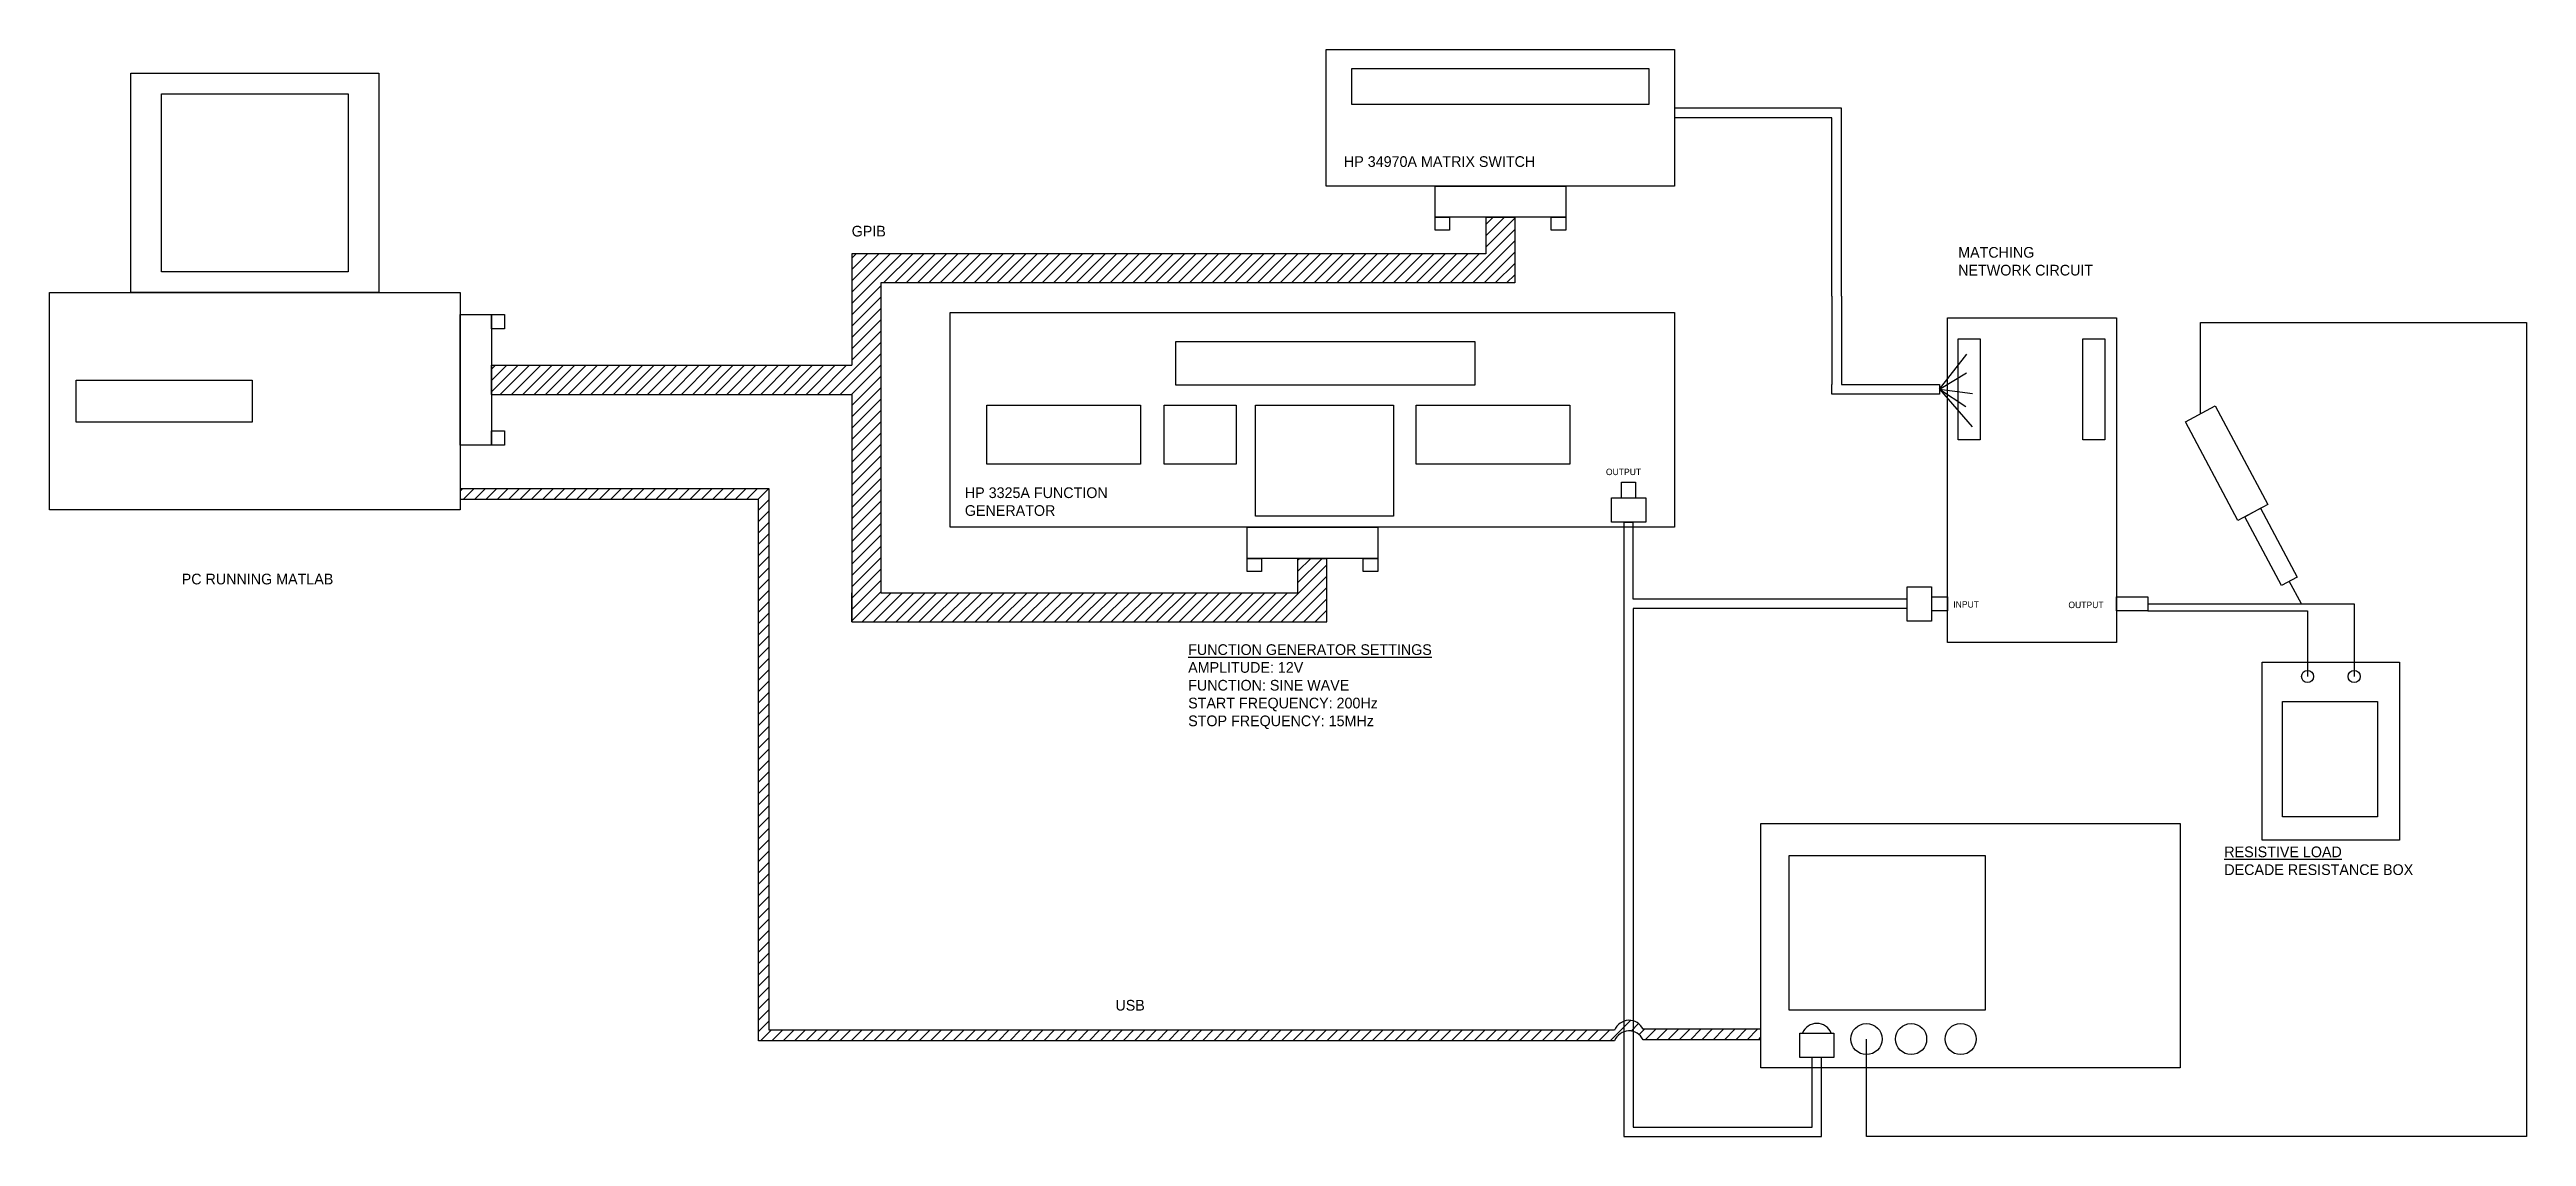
# Model space of a CAD drawing. Header units: inches. Extents: x 10 to 590, y 15 to 269.
import ezdxf

# ---------------------------------------------------------------- set-up
doc = ezdxf.new("R2010")
doc.units = ezdxf.units.IN
doc.header["$MEASUREMENT"] = 0
doc.styles.get("Standard").update_dxf_attribs({"font": 'arial.ttf'})
pattern_1 = [(45, (331.7368, 78.691), (-1.325825, 1.325825), [])]

msp = doc.modelspace()

# ---------------------------------------------------------------- hatches: boundary and pattern name
h = msp.add_hatch()
h.set_pattern_fill('ANSI31', color=256, scale=15)
h.set_pattern_definition(pattern_1)
h.paths.add_polyline_path([(204.46, 214.58), (346.08, 214.58), (352.89, 214.58), (352.89, 229.97), (346.08, 229.97), (346.08, 221.39), (197.65, 221.39), (197.65, 195.32), (113.34, 195.32), (113.34, 188.51), (197.65, 188.51), (197.65, 142.1), (197.65, 135.29), (308.89, 135.29), (308.89, 150.15), (302.08, 150.15), (302.08, 142.1), (204.46, 142.1)])
h = msp.add_hatch()
h.set_pattern_fill('ANSI31', color=256, scale=15)
h.set_pattern_definition(pattern_1)
h.paths.add_polyline_path([(378.39, 39.38), (378.39, 41.85, 0.217587), (376.23, 39.76), (178.31, 39.76), (178.31, 161.47), (178.31, 163.94), (178.31, 166.41), (106.03, 166.41), (106.03, 163.94), (175.84, 163.94), (175.84, 161.47), (175.84, 37.29), (178.31, 37.29), (376.23, 37.29, -0.217587)])
h.paths.add_polyline_path([(380.6, 41.92, 0.156384), (378.39, 41.85), (378.39, 39.38, -0.156384), (380.6, 39.45)])
h.paths.add_polyline_path([(410.48, 39.98), (382.88, 39.98, 0.215894), (380.6, 41.92), (380.6, 39.45, -0.215894), (382.88, 37.51), (410.48, 37.51)])

# ---------------------------------------------------------------- linework, layer by layer
for p, q in [((427.08, 255.45), (390.26, 255.45)), ((429.29, 255.45), (427.08, 255.45)), ((429.29, 253.24), (429.29, 255.45)), ((427.08, 253.24), (390.26, 253.24)), ((427.08, 211.52), (427.08, 253.24)), ((429.29, 211.52), (429.29, 253.24)), ((346.08, 229.97), (346.08, 221.39)), ((352.89, 229.97), (352.89, 214.58)), ((346.08, 221.39), (197.65, 221.39)), ((197.65, 221.39), (197.65, 195.32)), ((346.08, 214.58), (204.46, 214.58)), ((204.46, 214.58), (204.46, 142.1)), ((352.89, 214.58), (346.08, 214.58)), ((427.08, 211.52), (427.08, 190.81)), ((429.29, 211.52), (429.29, 190.81)), ((513.32, 183.98), (513.32, 205.34)), ((513.32, 205.34), (589.65, 205.34)), ((589.65, 205.34), (589.65, 14.89)), ((452.23, 189.7), (458.69, 197.95)), ((113.34, 195.32), (197.65, 195.32)), ((452.23, 189.7), (458.61, 193.56)), ((113.34, 188.51), (197.65, 188.51)), ((197.65, 188.51), (197.65, 142.1)), ((452.23, 189.7), (459.97, 188.69)), ((452.23, 189.7), (458.44, 185.69)), ((452.23, 189.7), (459.94, 180.94)), ((178.31, 166.41), (106.03, 166.41)), ((175.84, 163.94), (106.03, 163.94)), ((175.84, 161.47), (175.84, 163.94)), ((178.31, 163.94), (178.31, 166.41)), ((178.31, 161.47), (178.31, 163.94)), ((377.86, 164.34), (381.14, 164.34)), ((175.84, 37.29), (175.84, 161.47)), ((178.31, 39.76), (178.31, 161.47)), ((378.39, 158.61), (380.6, 158.61)), ((378.39, 158.61), (378.39, 138.38)), ((380.6, 140.59), (380.6, 158.61)), ((302.08, 142.1), (302.08, 150.15)), ((308.89, 135.29), (308.89, 150.15)), ((204.46, 142.1), (302.08, 142.1)), ((444.68, 140.59), (380.6, 140.59)), ((444.68, 138.38), (444.68, 140.59)), ((501.05, 139.49), (549.32, 139.49)), ((536.96, 139.49), (534.14, 144.78)), ((549.32, 139.49), (549.32, 122.52)), ((197.65, 135.29), (308.89, 135.29)), ((378.39, 138.38), (378.39, 14.89)), ((444.68, 138.38), (380.6, 138.38)), ((380.6, 138.38), (380.6, 17.08)), ((501.05, 137.85), (538.42, 137.85)), ((538.42, 137.85), (538.42, 122.52)), ((178.31, 37.29), (175.84, 37.29)), ((376.23, 39.76), (178.31, 39.76)), ((376.23, 37.29), (178.31, 37.29)), ((410.48, 39.98), (382.88, 39.98)), ((410.48, 37.51), (382.88, 37.51)), ((410.48, 37.51), (410.48, 39.98)), ((435.17, 14.89), (435.17, 37.69)), ((422.47, 17.08), (422.47, 33.34)), ((424.68, 14.89), (424.68, 33.34)), ((378.39, 14.89), (424.68, 14.89)), ((380.6, 17.08), (422.47, 17.08)), ((589.65, 14.89), (435.17, 14.89))]:
    msp.add_line(p, q)
for points in [[(308.7, 269.2), (390.26, 269.2), (390.26, 237.27), (308.7, 237.27)], [(28.94, 263.67), (86.99, 263.67), (86.99, 212.37), (28.94, 212.37)], [(314.73, 264.75), (384.24, 264.75), (384.24, 256.33), (314.73, 256.33)], [(36.13, 258.87), (79.8, 258.87), (79.8, 217.16), (36.13, 217.16)], [(334.19, 237.27), (364.78, 237.27), (364.78, 229.97), (334.19, 229.97)], [(334.19, 229.97), (337.57, 229.97), (337.57, 226.91), (334.19, 226.91)], [(346.08, 229.97), (352.89, 229.97), (352.89, 229.97), (346.08, 229.97)], [(361.4, 229.97), (364.78, 229.97), (364.78, 226.91), (361.4, 226.91)], [(9.9, 212.37), (106.03, 212.37), (106.03, 161.47), (9.9, 161.47)], [(106.03, 176.62), (106.03, 207.21), (113.34, 207.21), (113.34, 176.62)], [(113.34, 203.83), (113.34, 207.21), (116.39, 207.21), (116.39, 203.83)], [(220.7, 207.65), (390.26, 207.65), (390.26, 157.45), (220.7, 157.45)], [(454.1, 206.46), (493.67, 206.46), (493.67, 130.5), (454.1, 130.5)], [(273.5, 200.91), (343.51, 200.91), (343.51, 190.69), (273.5, 190.69)], [(456.61, 201.53), (461.76, 201.53), (461.76, 177.88), (456.61, 177.88)], [(485.85, 201.53), (490.99, 201.53), (490.99, 177.88), (485.85, 177.88)], [(16.12, 191.81), (57.35, 191.81), (57.35, 182.02), (16.12, 182.02)], [(113.34, 188.51), (113.34, 195.32), (113.34, 195.32), (113.34, 188.51)], [(229.26, 185.98), (265.24, 185.98), (265.24, 172.22), (229.26, 172.22)], [(270.75, 185.98), (287.66, 185.98), (287.66, 172.22), (270.75, 172.22)], [(292.18, 185.98), (324.43, 185.98), (324.43, 160.04), (292.18, 160.04)], [(329.79, 185.98), (365.77, 185.98), (365.77, 172.22), (329.79, 172.22)], [(509.81, 182.12), (516.82, 185.85), (529.09, 162.75), (522.08, 159.02)], [(113.34, 176.62), (113.34, 179.99), (116.39, 179.99), (116.39, 176.62)], [(375.5, 164.34), (383.5, 164.34), (383.5, 158.61), (375.5, 158.61)], [(290.19, 157.45), (320.78, 157.45), (320.78, 150.15), (290.19, 150.15)], [(523.74, 159.9), (527.43, 161.87), (535.99, 145.76), (532.3, 143.8)], [(290.19, 150.15), (293.56, 150.15), (293.56, 147.09), (290.19, 147.09)], [(302.08, 150.15), (308.89, 150.15), (308.89, 150.15), (302.08, 150.15)], [(317.4, 150.15), (320.78, 150.15), (320.78, 147.09), (317.4, 147.09)], [(197.65, 135.29), (197.65, 142.1), (197.65, 142.1), (197.65, 135.29)], [(444.68, 135.49), (444.68, 143.49), (450.41, 143.49), (450.41, 135.49)], [(493.67, 141.13), (501.05, 141.13), (501.05, 137.85), (493.67, 137.85)], [(527.78, 125.89), (559.96, 125.89), (559.96, 84.23), (527.78, 84.23)], [(532.54, 116.62), (554.79, 116.62), (554.79, 89.69), (532.54, 89.69)], [(410.48, 88.15), (508.63, 88.15), (508.63, 30.94), (410.48, 30.94)], [(417.07, 80.63), (462.92, 80.63), (462.92, 44.43), (417.07, 44.43)], [(427.57, 33.34), (419.57, 33.34), (419.57, 39.08), (427.57, 39.08)]]:
    msp.add_lwpolyline(points, close=True)
for points in [[(429.29, 190.81), (452.23, 190.81), (452.23, 188.6), (427.08, 188.6), (427.08, 190.81)], [(377.86, 164.34), (377.86, 167.95), (381.14, 167.95), (381.14, 164.34)], [(450.41, 141.13), (454.1, 141.13), (454.1, 137.85), (450.41, 137.85)]]:
    msp.add_lwpolyline(points)
for centre, radius in [((538.42, 122.52), 1.41), ((549.32, 122.52), 1.41), ((435.17, 37.69), 3.64), ((445.62, 37.69), 3.64), ((457.22, 37.69), 3.64)]:
    msp.add_circle(centre, radius)
for centre, radius, start, end in [((379.6, 38.44), 3.62, 25.15835, 158.54417), ((423.57, 37.69), 3.64, 22.39124, 157.60876), ((379.6, 35.97), 3.62, 25.15835, 158.54417)]:
    msp.add_arc(centre, radius, start, end)

# ---------------------------------------------------------------- texts
at = {"attachment_point": 1}
for s, width, heights, insert, char_height in [('{\\Fcdm|c0;HP 34970A MATRIX SWITCH}', 76.5323, [4.62], (312.87, 244.24), 2.5), ('{\\Fcdm|c0;GPIB}', 76.5323, [4.62], (197.65, 227.96), 2.5), ('{\\Fcdm|c0;MATCHING NETWORK CIRCUIT}', 33.239, [0], (456.64, 223), 2.5), ('{\\Fcdm|c0;OUTPUT}', 10.6509, [0], (374.19, 171.13), 1.5), ('{\\Fcdm|c0;HP 3325A FUNCTION\\PGENERATOR}', 84.953, [11.52], (224.14, 166.76), 2.5), ('{\\Fcdm|c0;PC RUNNING MATLAB }', 76.5323, [4.62], (40.84, 146.56), 2.5), ('{\\Fcdm|c0;INPUT}', 10.6509, [0], (455.49, 140.13), 1.5), ('{\\Fcdm|c0;OUTPUT}', 10.6509, [0], (482.43, 140.01), 1.5), ('{\\Fcdm|c0;\\LFUNCTION GENERATOR SETTINGS\\P\\lAMPLITUDE: 12V\\PFUNCTION: SINE WAVE \\PSTART FREQUENCY: 200Hz\\PSTOP FREQUENCY: 15MHz }', 82.5998, [27.8], (276.41, 130.05), 2.5), ('{\\Fcdm|c0;\\LRESISTIVE LOAD\\P\\lDECADE RESISTANCE BOX }', 64.1822, [17.78], (518.93, 82.73), 2.5), ('{\\Fcdm|c0;USB}', 76.5323, [4.62], (259.38, 46.84), 2.5)]:
    msp.add_mtext_dynamic_manual_height_columns(s, width=width, gutter_width=1, heights=heights, dxfattribs=dict(at, insert=insert, char_height=char_height))

doc.saveas('drawing.dxf')
